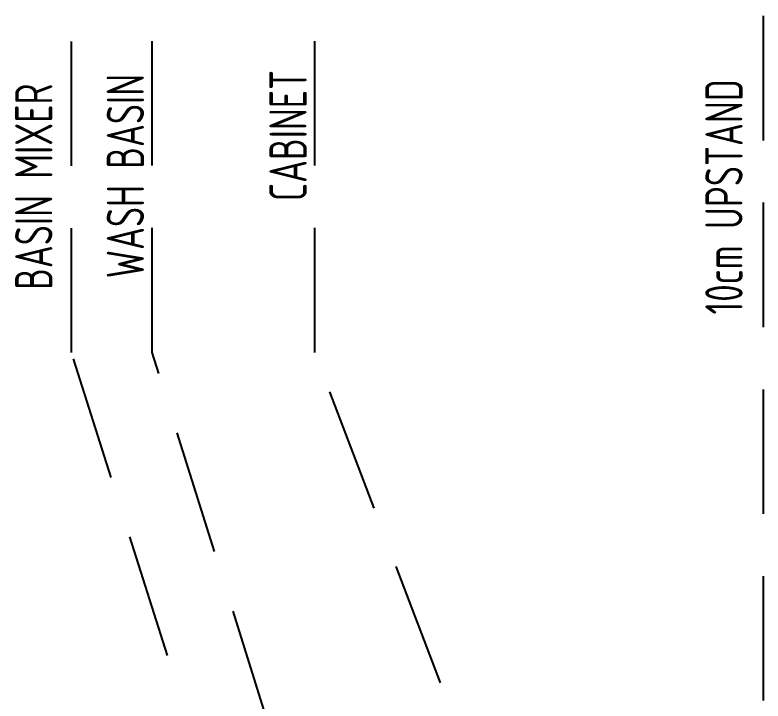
# Model space of a CAD drawing. Header units: centimetres. Extents: x -1797 to 2001, y -8788 to 1856.
# Drawn here: x -75.2 to 75.1, y 192.3 to 330.1 of the extents above; entities that cross this region are included whole.
import ezdxf

# ---------------------------------------------------------------- set-up
doc = ezdxf.new("R2010")
doc.units = ezdxf.units.CM
doc.header["$LTSCALE"] = 100
doc.header["$MEASUREMENT"] = 0
doc.linetypes.add('HIDDEN', pattern=[0.375, 0.25, -0.125])
doc.layers.add('HIDDEN -03', color=8, linetype='HIDDEN')
doc.layers.add('Text-1', color=3, linetype='Continuous')
doc.styles.add('HB25Small', font='ARCHSTYL.SHX', dxfattribs={"width": 0.8, "height": 2.5})
doc.styles.add('ISO', font='isocp2.shx', dxfattribs={"width": 0.8})
doc.dimstyles.new('DIM DET', dxfattribs={"dimtxt": 0.05, "dimasz": 0.025, "dimexe": 0.025, "dimexo": 0.025, "dimgap": 0.025, "dimtad": 1, "dimzin": 0, "dimdsep": 46, "dimtxsty": 'ISO', "dimblk": 'ARCHTICK', "dimcen": 0.1, "dimdle": 0.025, "dimclrd": 15, "dimclre": 15, "dimclrt": 2, "dimadec": 0, "dimazin": 0, "dimtfac": 1, "dimtmove": 2, "dimatfit": 0, "dimldrblk": 'ARCHTICK', "dimfxl": 0.17, "dimtzin": 1, "dimarcsym": 0})

# ---------------------------------------------------------------- blocks, each defined once
blk = doc.blocks.new('_ARCHTICK')
at = {"color": 0, "linetype": 'ByBlock', "const_width": 0.15}
blk.add_lwpolyline([(-0.5, -0.5), (0.5, 0.5)], dxfattribs=at)

msp = doc.modelspace()

# ---------------------------------------------------------------- linework, layer by layer
at = {"layer": 'HIDDEN -03'}
msp.add_line((75.07046068749082, 329.9063426368728), (75.07046068749082, 0.9464692265812573), dxfattribs=at)

# ---------------------------------------------------------------- texts
at = {"layer": 'Text-1', "color": 3, "style": 'HB25Small', "width": 0.8}
for s, p in [('CABINET', (-16.57380784075247, 292.6930891913505)), ('WASH BASIN', (-49.25198196882718, 277.2019568584717)), ('BASIN MIXER', (-67.65084600141142, 274.8918991897381)), ('10cm UPSTAND', (70.97300295590344, 269.9415721018229, 9.25772760024143e-05))]:
    msp.add_text(s, height=7.5, rotation=90, dxfattribs=at).set_placement(p)

# ---------------------------------------------------------------- leaders
at = {"layer": 'HIDDEN -03'}
for points in [[(-21.90449032680567, 129.9747641303027), (-63.78978473094628, 262.2790640133542), (-63.78978473094628, 330.0928743269385)], [(-1.531840169401448, 114.9464692264419), (-47.62953454181422, 262.3365350573665), (-47.62953454181422, 329.9063426368728)], [(36.98975287894541, 125.8777945992081), (-14.95136041373951, 262.3365350573665), (-14.95136041373951, 329.9063426368728)]]:
    msp.add_leader(points, dimstyle='DIM DET', override={"dimasz": 0.04, "dimtad": 0, "dimclrd": 251, "dimldrblk": 'Dot', "dimfxl": 0.1}, dxfattribs=at)

doc.saveas('drawing.dxf')
